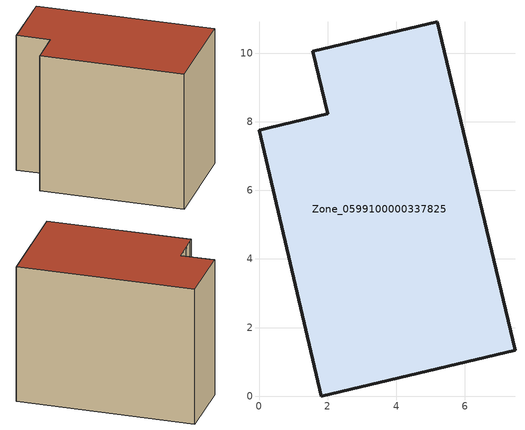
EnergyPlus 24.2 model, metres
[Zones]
Zone_0599100000337825
 floor ground (C_G): 1.82,0 0,7.75 0.3,7.82 0.97,7.98 2.01,8.23 1.57,10.05 5.2,10.91 7.46,1.34 z0
 wall outside (C_F): 1.82,0 7.46,1.34 5.2,10.91 1.57,10.05 2.01,8.23 0.97,7.98 0.3,7.82 0,7.75 1.82,0 z0:7.91
 roof outside (C_R): 0,7.75 1.82,0 7.46,1.34 5.2,10.91 1.57,10.05 2.01,8.23 0.97,7.98 0.3,7.82 z7.91
[BUILDING]
Pand.0599100000337825: North Axis=0; Terrain=City; Loads Convergence Tolerance Value=0.04; Temperature Convergence Tolerance Value=0.4; Solar Distribution=FullExterior; Maximum Number of Warmup Days=25; Minimum Number of Warmup Days=1
[Site:Location]
Rotterdam.The.Hague.AP_ZH_NLD Design_Conditions: Latitude=51.96; Longitude=4.45; Time Zone=1; Elevation=-4.5
[SITE:GROUNDTEMPERATURE:BUILDINGSURFACE]
18, 18, 18, 18, 18, 18, 18, 18, 18, 18, 18, 18
[MATERIAL] Thermal Absorptance=0.9; Solar Absorptance=0.7; Visible Absorptance=0.7
Name | Roughness | Thickness | Conductivity | Density | Specific Heat
G.TI.1975-1991 | MediumSmooth | 0.15 | 0.288461 | 540 | 1210
F.TI.1975-1991 | Rough | 0.3 | 0.230769 | 1920 | 840
R.TI.1975-1991 | MediumRough | 0.2 | 0.153846 | 1500 | 1000
[CONSTRUCTION]
C_G: G.TI.1975-1991
C_F: F.TI.1975-1991
C_R: R.TI.1975-1991
[ZONE]
Zone_0599100000337825: Type=1; Multiplier=1; Ceiling Height=Autocalculate; Volume=Autocalculate; Floor Area=autocalculate; Part of Total Floor Area=Yes
[ZONEINFILTRATION:DESIGNFLOWRATE]
Infil_Zone_0599100000337825: Zone or ZoneList or Space or SpaceList=Zone_0599100000337825; Schedule=AlwaysOn; Design Flow Rate Calculation Method=Flow/Area; Flow Rate per Floor Area=0.003; Constant Term Coefficient=1; Temperature Term Coefficient=0; Velocity Term Coefficient=0; Velocity Squared Term Coefficient=0
[HVACTEMPLATE:ZONE:IDEALLOADSAIRSYSTEM]
Zone_0599100000337825: Maximum Heating Supply Air Temperature=50; Minimum Cooling Supply Air Temperature=13; Maximum Heating Supply Air Humidity Ratio=0.0156; Minimum Cooling Supply Air Humidity Ratio=0.0077; Heating Limit=NoLimit; Cooling Limit=NoLimit; Dehumidification Control Type=ConstantSensibleHeatRatio; Cooling Sensible Heat Ratio=0.7; Dehumidification Setpoint=60; Humidification Control Type=None; Humidification Setpoint=30; Outdoor Air Method=None; Outdoor Air Flow Rate per Person=0.00944; Outdoor Air Flow Rate per Zone Floor Area=0; Outdoor Air Flow Rate per Zone=0; Demand Controlled Ventilation Type=None; Outdoor Air Economizer Type=NoEconomizer; Heat Recovery Type=None; Sensible Heat Recovery Effectiveness=0.7; Latent Heat Recovery Effectiveness=0.65
[ZONECONTROL:THERMOSTAT]
ThermostatControl_Zone_0599100000337825: Zone or ZoneList=Zone_0599100000337825; Control Type Schedule=DualSetpointControlType; Control 1=Thermostat_Zone_0599100000337825; Temperature Difference Between Cutout And Setpoint=0
[THERMOSTATSETPOINT:DUALSETPOINT]
Thermostat_Zone_0599100000337825: Heating Setpoint Temperature Schedule=HeatingSetpoint_Zone_0599100000337825; Cooling Setpoint Temperature Schedule=CoolingSetpoint_Zone_0599100000337825
[SCHEDULE:COMPACT]
HeatingSetpoint_Zone_0599100000337825: Through: 12/31, For: AllDays, Until: 24:00, 21
CoolingSetpoint_Zone_0599100000337825: Through: 12/31, For: AllDays, Until: 24:00, 24
DualSetpointControlType: Through: 12/31, For: AllDays, Until: 24:00, 4
AlwaysOn: Through: 12/31, For: AllDays, Until: 24:00, 1
